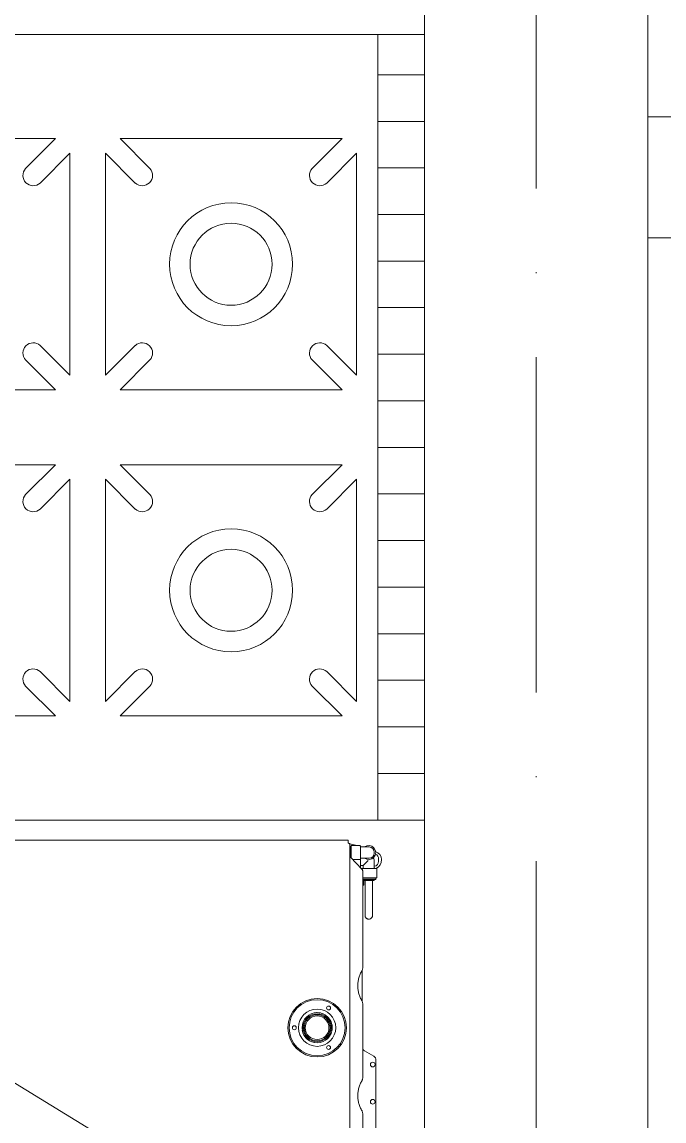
# Model space of a CAD drawing. Header units: millimetres. Extents: x -105266 to 178069, y 491 to 168574.
# Drawn here: x 10067.7 to 10136.6, y 36495.4 to 36613.3 of the extents above; entities that cross this region are included whole.
import ezdxf

# ---------------------------------------------------------------- set-up
doc = ezdxf.new("R2010")
doc.units = ezdxf.units.MM
doc.linetypes.add('ACAD_ISO10W100', pattern=[18, 12, -3, 0, -3])
doc.linetypes.add('HIDDEN', pattern=[9.525, 6.35, -3.175])
for name, color, linetype, lineweight in [('A01_OSIE', 9, 'ACAD_ISO10W100', 9), ('A02_KONSTRUKCJA', 3, 'Continuous', 15), ('A05_SCIANY', 1, 'Continuous', 20), ('A06_WIDOK', 6, 'Continuous', 15), ('A13_WYPOSAZENIE SANITARNE', 41, 'Continuous', 9), ('A15_OPIS', 4, 'Continuous', 0)]:
    doc.layers.add(name, color=color, linetype=linetype, lineweight=lineweight)

# ---------------------------------------------------------------- blocks, each defined once
blk = doc.blocks.new('A$C1AF937F3')
at = {"linetype": 'Continuous'}
for p, q in [((12.8, 806.1), (13.8, 806.1)), ((22.6, 810.7), (20, 810.7)), ((29.8, 806.1), (23.3, 806.1)), ((30.3, 808.4), (30.3, 792.1)), ((39.8, 808.9), (30.8, 808.9)), ((40.3, 793.6), (40.3, 808.4)), ((40.8, 807.4), (40.3, 807.4)), ((40.8, 807.9), (40.8, 793.6)), ((42.3, 807.9), (40.8, 807.9)), ((42.3, 793.6), (42.3, 807.9)), ((43.3, 806.1), (42.3, 806.1)), ((43.3, 794.1), (43.3, 806.1)), ((43.8, 804.1), (43.3, 804.1)), ((59.1, 804.1), (43.3, 804.1)), ((60.9, 804.1), (60.2, 804.1)), ((74, 804.1), (65.9, 804.1)), ((80.8, 804.1), (74.6, 804.1)), ((79.5, 804.1), (79.4, 804.1)), ((231.9, 805.4), (226.1, 795.4)), ((314.3, 807.9), (236.2, 807.9)), ((5.8, 781.6), (5.8, 790.6)), ((29.3, 791.1), (6.3, 791.1)), ((7.3, 791.6), (7.3, 800.6)), ((18.3, 780.5), (31, 792.8)), ((19.3, 800.6), (19.3, 791.6)), ((20.8, 782.9), (20.8, 790.6)), ((21.8, 799.6), (27.3, 794.1)), ((27.3, 791.6), (27.3, 794.1)), ((27.3, 794.1), (29.8, 794.1)), ((137.3, 793.6), (33.1, 793.6)), ((43.3, 794.1), (42.3, 794.1)), ((43.3, 794.7), (48.2, 794.7)), ((43.3, 793.6), (43.3, 794.1)), ((48.2, 793.6), (48.2, 794.7)), ((69.7, 796.1), (78, 796.1)), ((80.6, 796.1), (80.8, 796.1)), ((80.8, 796.1), (80.9, 796.1)), ((80.8, 796.1), (80.8, 796.1)), ((139.9, 792.9), (172.7, 792.9)), ((255.3, 793.6), (175.3, 793.6)), ((459.3, 793.6), (293.3, 793.6)), ((3.3, 778.6), (3.3, 778.7)), ((3.3, 778.7), (3.4, 778.7)), ((5.8, 787.3), (3.8, 779.7)), ((4.8, 779.7), (747.8, 779.7)), ((6.3, 781.1), (19, 781.1)), ((6.8, 779.7), (6.8, 780.6)), ((6.8, 780.6), (18.4, 780.6)), ((7.3, 780.6), (7.3, 781.1)), ((0, 777.9), (0, 125.5)), ((2.8, 777.9), (0, 777.9))]:
    blk.add_line(p, q, dxfattribs=at)
for points in [[(46.1, 804.1), (45.4, 804.1), (44.6, 804.1)], [(49.9, 804.1), (49.1, 804.1), (48.4, 804.1), (47.6, 804.1)], [(52, 804.1), (51.3, 804.1), (50.6, 804.1)], [(60.2, 804.1), (58.2, 804.1), (57.6, 804.1)], [(66.3, 804.1), (62.8, 804.1), (59.1, 804.1)], [(64.7, 804.1), (64.1, 804.1), (63.5, 804.1), (62.8, 804.1)], [(68.6, 804.1), (68.1, 804.1), (67.6, 804.1), (67, 804.1)], [(70.6, 804.1), (70.1, 804.1), (69.6, 804.1), (69.1, 804.1)], [(76.2, 804.1), (74.9, 804.1), (74.6, 804.1), (72.3, 804.1)], [(84.8, 800.1), (84.7, 800.8), (84.4, 801.9), (83.8, 802.8), (82.9, 803.5), (81.9, 804), (80.8, 804.1)], [(43.3, 796.1), (46.8, 796.1), (59.2, 796.1)], [(59.2, 796.1), (63, 796.1), (69.7, 796.1)], [(78, 796.1), (79.2, 796.1), (80.6, 796.1)], [(80.4, 796.1), (80.5, 796.1), (80.5, 796.1), (80.6, 796.1), (80.8, 796.1)], [(80.9, 796.1), (80.9, 796.1), (80.9, 796.1), (81.1, 796.1), (81.3, 796.2), (81.5, 796.2), (81.8, 796.3), (82, 796.3), (82.3, 796.4), (82.6, 796.6), (82.8, 796.7), (83.1, 796.9), (83.4, 797.1), (83.6, 797.3), (83.8, 797.5), (84, 797.8), (84.2, 798.1), (84.4, 798.4), (84.5, 798.7), (84.7, 799.1), (84.7, 799.4), (84.8, 799.8), (84.8, 800.1)]]:
    blk.add_lwpolyline(points, dxfattribs=at)
for centre, radius in [((240.8, 804.4), 2.5), ((280.8, 804.4), 2.5), ((201.3, 744.7), 31.4), ((201.3, 744.7), 30.1), ((180.1, 757), 2.1), ((201.3, 744.7), 20), ((201.3, 744.7), 16.2), ((201.3, 744.7), 15), ((201.3, 744.7), 14), ((201.3, 744.7), 12.7), ((222.5, 757), 2.1), ((201.3, 720.2), 2.1)]:
    blk.add_circle(centre, radius, dxfattribs=at)
for centre, radius, start, end in [((13.3, 800.1), 7.5, 323.2495, 216.7323), ((12.8, 800.6), 5.5, 90, 180), ((21.3, 803.9), 10, 25.66, 158.9477), ((13.8, 800.6), 5.5, 0, 90), ((20, 805.2), 5.5, 90, 156.3515), ((23.3, 798.1), 8, 90, 121.9373), ((22.6, 805.2), 5.5, 9.4342, 90), ((29.8, 806.6), 0.5, 270, 0), ((30.8, 808.4), 0.5, 90, 180), ((39.8, 808.4), 0.5, 0, 90), ((236.2, 802.9), 5, 90, 150), ((6.3, 790.6), 0.5, 90, 180), ((6.8, 791.6), 0.5, 270, 0), ((19.8, 791.6), 0.5, 180, 270), ((20.3, 790.6), 0.5, 0, 90), ((27.8, 791.6), 0.5, 180, 270), ((29.8, 793.6), 0.5, 0, 90), ((221.8, 797.9), 5, 300.5557, 330), ((6.3, 781.6), 0.5, 180, 270), ((201.3, 744.7), 16.2, 81.0028, 179.932), ((201.3, 744.7), 16.2, 179.9997, 185.0516), ((201.3, 744.7), 16.2, 278.7966, 359.8638), ((201.3, 744.7), 16.2, 359.932, 359.9997)]:
    blk.add_arc(centre, radius, start, end, dxfattribs=at)
for points, knots in [([(33.1, 793.6), (33, 793.6), (32.6, 793.6), (32, 793.4), (31.5, 793.2), (31.2, 792.9), (31, 792.8)], [0, 0, 0, 0, 0.25144, 0.50225, 0.751892, 1, 1, 1, 1]), ([(140, 792.9), (139.6, 793.1), (138.7, 793.5), (137.8, 793.6), (137.3, 793.6)], [0, 0, 0, 0, 0.498746, 1, 1, 1, 1]), ([(140, 792.9), (141.2, 792.1), (143.7, 790.8), (147.8, 789.4), (152, 788.5), (156.3, 788.2), (160.6, 788.5), (164.8, 789.4), (168.9, 790.8), (171.4, 792.1), (172.6, 792.9)], [0, 0, 0, 0, 0.124467, 0.249379, 0.374607, 0.5, 0.625393, 0.750621, 0.875533, 1, 1, 1, 1]), ([(175.3, 793.6), (174.8, 793.6), (173.9, 793.5), (173, 793.1), (172.6, 792.9)], [0, 0, 0, 0, 0.501254, 1, 1, 1, 1]), ([(258, 792.9), (257.6, 793.1), (256.7, 793.5), (255.8, 793.6), (255.3, 793.6)], [0, 0, 0, 0, 0.498746, 1, 1, 1, 1]), ([(258, 792.9), (259.2, 792.1), (261.7, 790.8), (265.8, 789.4), (270, 788.5), (274.3, 788.2), (278.6, 788.5), (282.8, 789.4), (286.9, 790.8), (289.4, 792.1), (290.6, 792.9)], [0, 0, 0, 0, 0.124467, 0.249379, 0.374607, 0.5, 0.625393, 0.750621, 0.875533, 1, 1, 1, 1]), ([(293.3, 793.6), (292.8, 793.6), (291.9, 793.5), (291, 793.1), (290.6, 792.9)], [0, 0, 0, 0, 0.501254, 1, 1, 1, 1]), ([(4.8, 779.7), (4.7, 779.7), (4.5, 779.7), (4.3, 779.6), (4, 779.4), (3.8, 779.2), (3.5, 778.9), (3.2, 778.5), (3, 778.2), (2.8, 777.9)], [0, 0, 0, 0, 0.090824, 0.188052, 0.296116, 0.41688, 0.550033, 0.693687, 1, 1, 1, 1]), ([(3.8, 779.7), (3.8, 779.7), (3.7, 779.5), (3.7, 779.4), (3.6, 779.2), (3.5, 779), (3.5, 778.9), (3.4, 778.8), (3.4, 778.8), (3.4, 778.7), (3.3, 778.7), (3.3, 778.7)], [0, 0, 0, 0, 0.178744, 0.351389, 0.511473, 0.654045, 0.775094, 0.871755, 0.910912, 0.944568, 1, 1, 1, 1]), ([(16.6, 779.7), (16.8, 779.7), (17, 779.8), (17.5, 779.9), (17.9, 780.2), (18.1, 780.4), (18.3, 780.5)], [0, 0, 0, 0, 0.226386, 0.465727, 0.724294, 1, 1, 1, 1])]:
    blk.add_open_spline(points, degree=3, knots=knots, dxfattribs=at)
blk = doc.blocks.new('A$C0AD77EE8')
for p, q in [((40, 65), (40, 70)), ((45, 65), (45, 70)), ((50, 65), (50, 70)), ((55, 65), (55, 70)), ((60, 65), (60, 70)), ((65, 65), (65, 70)), ((70, 65), (70, 70)), ((75, 65), (75, 70)), ((75, 65), (75, 70)), ((80, 65), (80, 70)), ((85, 65), (85, 70)), ((90, 65), (90, 70)), ((95, 65), (95, 70)), ((100, 65), (100, 70)), ((105, 65), (105, 70)), ((110, 65), (110, 70)), ((115, 65), (115, 70)), ((35.68, 65), (80, 65)), ((70.68, 65), (120, 65)), ((48.42, 62.71), (51.62, 59.51)), ((72.26, 62.71), (48.42, 62.71)), ((72.26, 62.71), (69.06, 59.51)), ((83.42, 62.71), (107.26, 62.71)), ((83.42, 62.71), (86.62, 59.51)), ((107.26, 62.71), (104.06, 59.51)), ((46.86, 61.15), (46.86, 37.32)), ((46.86, 61.15), (50.07, 57.95)), ((73.81, 61.15), (70.61, 57.95)), ((73.81, 61.15), (73.81, 37.32)), ((81.86, 61.15), (81.86, 37.32)), ((81.86, 61.15), (85.07, 57.95)), ((108.81, 61.15), (105.61, 57.95)), ((108.81, 61.15), (108.81, 37.32)), ((50.07, 40.52), (46.86, 37.32)), ((70.61, 40.52), (73.81, 37.32)), ((85.07, 40.52), (81.86, 37.32)), ((105.61, 40.52), (108.81, 37.32)), ((51.62, 38.96), (48.42, 35.76)), ((69.06, 38.96), (72.26, 35.76)), ((86.62, 38.96), (83.42, 35.76)), ((104.06, 38.96), (107.26, 35.76)), ((72.26, 35.76), (48.42, 35.76)), ((83.42, 35.76), (107.26, 35.76)), ((72.26, 31.93), (48.42, 31.93)), ((72.26, 31.93), (48.42, 31.93)), ((48.42, 31.93), (51.62, 28.73)), ((48.42, 31.93), (72.26, 31.93)), ((72.26, 31.93), (69.06, 28.73)), ((83.42, 31.93), (107.26, 31.93)), ((83.42, 31.93), (107.26, 31.93)), ((83.42, 31.93), (86.62, 28.73)), ((107.26, 31.93), (104.06, 28.73)), ((46.86, 30.38), (50.07, 27.18)), ((46.86, 30.38), (46.86, 6.54)), ((73.81, 30.38), (70.61, 27.18)), ((73.81, 30.38), (73.81, 6.54)), ((81.86, 30.38), (85.07, 27.18)), ((81.86, 30.38), (81.86, 6.54)), ((108.81, 30.38), (105.61, 27.18)), ((108.81, 30.38), (108.81, 6.54))]:
    blk.add_line(p, q)
blk.add_lwpolyline([(35.68, 0), (120, 0), (120, 70), (35.68, 70)], close=True)
for centre, radius in [((60.34, 49.24), 6.6), ((95.34, 49.24), 6.6), ((60.34, 49.24), 4.4), ((95.34, 49.24), 4.4)]:
    blk.add_circle(centre, radius)
for centre, start, end in [((50.81, 58.76), 227.3911, 42.6089), ((69.87, 58.76), 137.3911, 312.6089), ((85.81, 58.76), 227.3911, 42.6089), ((104.87, 58.76), 137.3911, 312.6089), ((50.81, 39.71), 317.3911, 132.6089), ((69.87, 39.71), 47.3911, 222.6089), ((85.81, 39.71), 317.3911, 132.6089), ((104.87, 39.71), 47.3911, 222.6089), ((50.81, 27.99), 227.3911, 42.6089), ((69.87, 27.99), 137.3911, 312.6089), ((85.81, 27.99), 227.3911, 42.6089), ((104.87, 27.99), 137.3911, 312.6089)]:
    blk.add_arc(centre, 1.1, start, end)

msp = doc.modelspace()

# ---------------------------------------------------------------- linework, layer by layer
at = {"layer": 'A01_OSIE', "linetype": 'ACAD_ISO10W100', "ltscale": 3}
msp.add_lwpolyline([(10122.89, 38362.67), (10122.89, 36181.78)], dxfattribs=at)
at = {"layer": 'A02_KONSTRUKCJA'}
msp.add_lwpolyline([(10110.89, 36432.67), (10110.89, 36957.67), (10134.89, 36957.67), (10134.89, 36933.67), (10134.89, 36933.67), (10134.89, 36432.67)], dxfattribs=at)
at = {"layer": 'A05_SCIANY'}
msp.add_lwpolyline([(10281.89, 36603.17), (10134.89, 36603.17)], dxfattribs=at)
at = {"layer": 'A06_WIDOK', "linetype": 'HIDDEN', "ltscale": 3}
msp.add_lwpolyline([(10281.89, 36590.17), (10134.89, 36590.17)], dxfattribs=at)
at = {"layer": 'A13_WYPOSAZENIE SANITARNE', "linetype": 'HIDDEN'}
msp.add_lwpolyline([(10110.89, 36432.67), (10110.89, 36672.67), (10000.89, 36672.67), (10000.89, 36432.67)], close=True, dxfattribs=at)
at = {"layer": 'A15_OPIS'}
msp.add_lwpolyline([(9921.86, 36545.19), (9992.25, 36545.19), (10122.89, 36465.11)], dxfattribs=at)

# ---------------------------------------------------------------- block references
at = {"layer": 'A13_WYPOSAZENIE SANITARNE', "rotation": 270}
msp.add_blockref('A$C0AD77EE8', (10040.89, 36647.67), dxfattribs=at)
at = {"layer": 'A13_WYPOSAZENIE SANITARNE', "xscale": 0.09999999999854481, "yscale": 0.09999999999854481, "zscale": 0.09999999999854481, "rotation": 270}
msp.add_blockref('A$C1AF937F3', (10024.9, 36525.51), dxfattribs=at)

doc.saveas('drawing.dxf')
